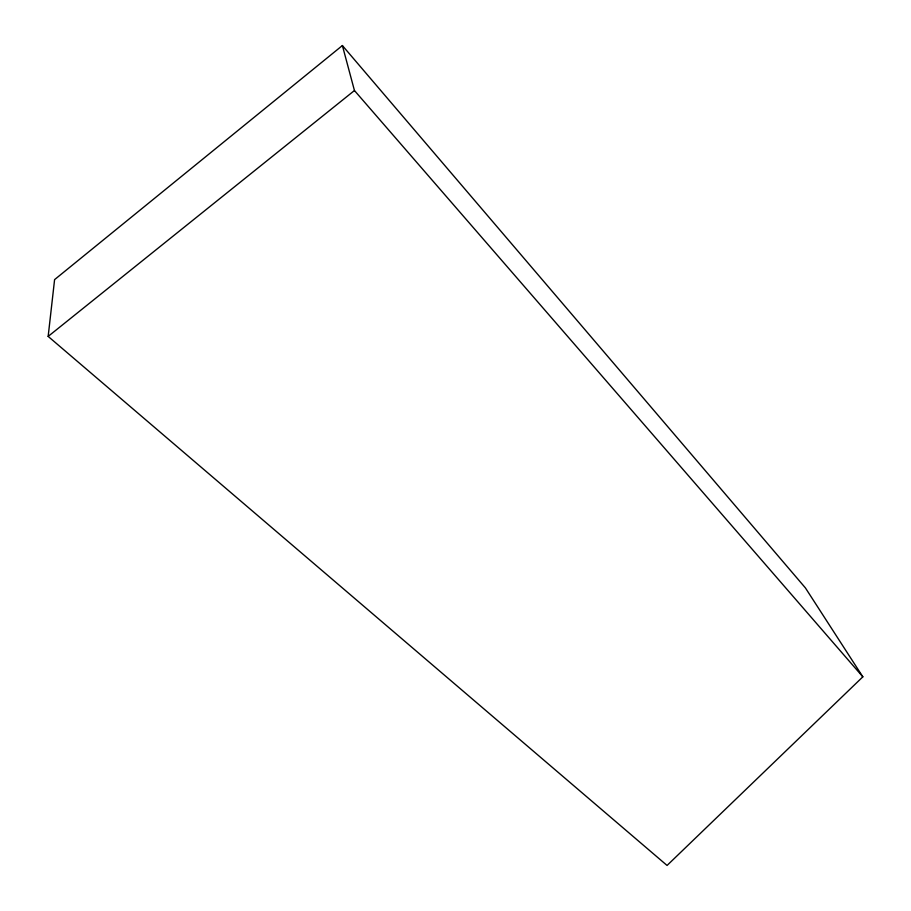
<?xml version="1.0" encoding="UTF-8"?>
<svg xmlns="http://www.w3.org/2000/svg" width="911" height="911" viewBox="0 0 911 911"><rect width="100%" height="100%" fill="white"/><g stroke="black" fill="none" stroke-linecap="round" stroke-linejoin="round"><path stroke-width="1.37" d="M48.158 336.41L54.592 279.609L342.388 45.55L805.392 587.891L862.842 676.827L667.068 865.45L48.158 336.41L354.447 90.531L342.388 45.55M354.447 90.531L862.842 676.827"/></g></svg>
